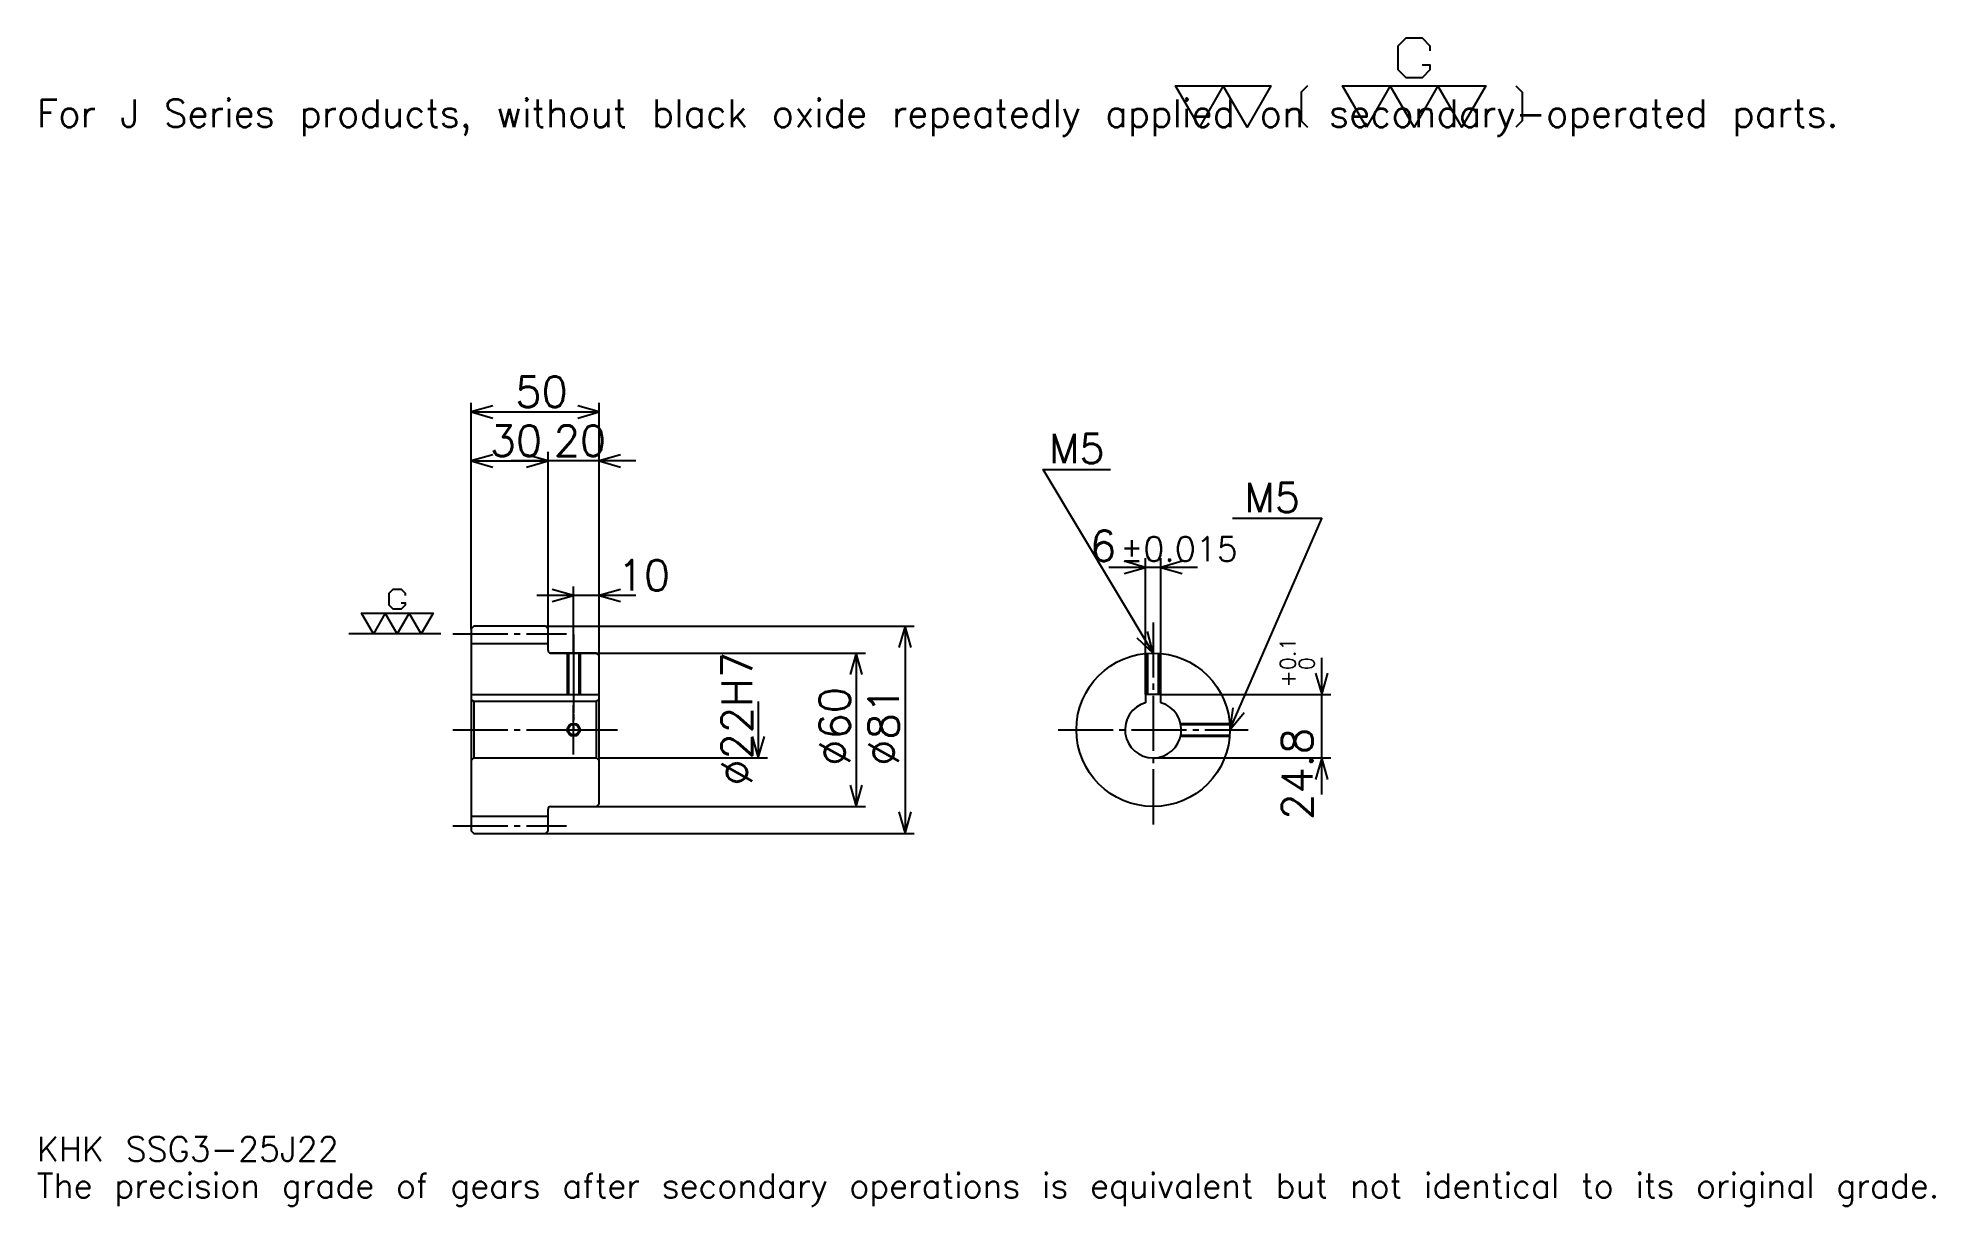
# Model space of a CAD drawing. Extents: x 24 to 766, y 9 to 465.
import ezdxf

# ---------------------------------------------------------------- set-up
doc = ezdxf.new("R2010")
doc.units = 0
doc.linetypes.add('DASHDOT', pattern=[28.695651, 21.521739, -2.391304, 2.391304, -2.391304])
doc.layers.get('0').update_dxf_attribs({"linetype": 'CONTINUOUS'})
doc.layers.add('DASHDOT', color=6, linetype='DASHDOT')
doc.styles.add('KANJI', font='TXT', dxfattribs={"bigfont": 'BIGFONT'})

msp = doc.modelspace()

# ---------------------------------------------------------------- linework, layer by layer
at = {"color": 5}
for p, q in [((193.695663, 235.391312), (193.695663, 322.67392)), ((193.695663, 319.086975), (243.695663, 319.086975)), ((243.695663, 235.391312), (243.695663, 322.67392)), ((193.695663, 299.956543), (223.695663, 299.956543)), ((258.043488, 299.956543), (209.347839, 299.956543)), ((223.695663, 235.391312), (223.695663, 303.543488)), ((457.217407, 208.691315), (457.217407, 261.956543)), ((463.217407, 208.691315), (463.217407, 261.956543)), ((477.565247, 258.369568), (442.869568, 258.369568)), ((258.043488, 247.347839), (219.347839, 247.347839)), ((233.695663, 235.391312), (233.695663, 250.934784)), ((193.695663, 234.391312), (193.695663, 235.391312)), ((222.695663, 235.391312), (243.695663, 235.391312)), ((223.695663, 234.391312), (223.695663, 235.391312)), ((233.695663, 224.891312), (233.695663, 235.391312)), ((233.695663, 224.891312), (233.695663, 235.391312)), ((243.695663, 235.391312), (366.847839, 235.391312)), ((243.695663, 223.891312), (243.695663, 235.391312)), ((363.260864, 235.391312), (363.260864, 154.391312)), ((224.695663, 224.891312), (243.695663, 224.891312)), ((243.695663, 224.891312), (347.717407, 224.891312)), ((344.130432, 224.891312), (344.130432, 164.891312)), ((526.086975, 169.543488), (526.086975, 223.039139)), ((463.217407, 208.691315), (529.673889, 208.691315)), ((305.869568, 205.891312), (305.869568, 183.891312)), ((243.695663, 183.891312), (309.456543, 183.891312)), ((460.217407, 183.891312), (529.673889, 183.891312)), ((224.695663, 164.891312), (243.695663, 164.891312)), ((243.695663, 164.891312), (347.717407, 164.891312)), ((222.695663, 154.391312), (243.695663, 154.391312)), ((243.695663, 154.391312), (366.847839, 154.391312))]:
    msp.add_line(p, q, dxfattribs=at)
at = {"color": 7}
msp.add_line((181.739136, 232.391312), (145.869568, 232.391312), dxfattribs=at)
at = {"color": 4}
for p, q in [((193.695663, 228.641312), (223.695663, 228.641312)), ((193.695663, 208.691315), (243.695663, 208.691315)), ((194.695663, 205.891312), (194.695663, 183.891312)), ((242.695663, 205.891312), (243.695663, 206.891312)), ((242.695663, 183.891312), (243.695663, 182.891312)), ((193.695663, 161.141312), (223.695663, 161.141312))]:
    msp.add_line(p, q, dxfattribs=at)
at = {"color": 7}
for points in [[(565.304321, 454.682617), (568.413025, 454.682617), (568.413025, 452.817383), (565.304321, 449.70871), (559.086975, 449.70871), (555.978271, 452.817383), (555.978271, 462.143494), (559.086975, 465.252167), (565.304321, 465.252167), (568.413025, 462.143494), (568.413025, 460.278259)], [(478.260864, 430.434784), (468.934784, 446.600006), (506.239136, 446.600006), (496.913025, 430.434784), (487.586945, 446.600006), (478.260864, 430.434784)], [(520.539124, 446.600006), (518.052185, 444.113037), (518.052185, 432.921753), (520.539124, 430.434784)], [(543.543457, 430.434784), (534.217407, 446.600006), (590.173889, 446.600006), (580.847839, 430.434784), (571.521729, 446.600006), (562.195679, 430.434784), (552.869568, 446.600006), (543.543457, 430.434784)], [(601.986938, 446.600006), (604.473877, 444.113037), (604.473877, 432.921753), (601.986938, 430.434784)], [(166.315231, 244.515228), (167.869583, 244.515228), (167.869583, 243.582611), (166.315231, 242.028259), (163.206543, 242.028259), (161.652191, 243.582611), (161.652191, 248.245667), (163.206543, 249.800003), (166.315231, 249.800003), (167.869583, 248.245667), (167.869583, 247.313049)], [(155.434799, 232.391312), (150.771759, 240.473923), (178.750015, 240.473923), (174.086975, 232.391312), (169.42392, 240.473923), (164.76088, 232.391312), (160.097839, 240.473923), (155.434799, 232.391312)]]:
    msp.add_lwpolyline(points, dxfattribs=at)
at = {"color": 5}
for points in [[(202.065231, 321.478271), (193.695663, 319.086975), (202.065231, 316.695679)], [(235.326096, 316.695679), (243.695663, 319.086975), (235.326096, 321.478271)], [(202.065231, 302.347839), (193.695663, 299.956543), (202.065231, 297.565216)], [(215.326096, 297.565216), (223.695663, 299.956543), (215.326096, 302.347839)], [(215.326096, 297.565216), (223.695663, 299.956543), (215.326096, 302.347839)], [(252.065231, 302.347839), (243.695663, 299.956543), (252.065231, 297.565216)], [(460.217407, 224.891312), (417.17392, 296.630432), (443.478271, 296.630432)], [(490.217407, 194.891312), (526.086975, 277.5), (491.173889, 277.5)], [(448.847839, 255.978271), (457.217407, 258.369568), (448.847839, 260.760864)], [(471.586975, 260.760864), (463.217407, 258.369568), (471.586975, 255.978271)], [(225.326096, 244.956528), (233.695663, 247.347839), (225.326096, 249.739136)], [(252.065231, 249.739136), (243.695663, 247.347839), (252.065231, 244.956528)], [(365.652191, 227.021744), (363.260864, 235.391312), (360.869568, 227.021744)], [(453.860779, 230.83783), (460.217407, 224.891312), (457.961792, 233.298462)], [(346.521759, 216.521744), (344.130432, 224.891312), (341.739136, 216.521744)], [(523.695679, 217.060883), (526.086975, 208.691315), (528.478271, 217.060883)], [(491.357422, 203.520813), (490.217407, 194.891312), (495.744324, 201.615967)], [(303.478271, 192.26088), (305.869568, 183.891312), (308.260864, 192.26088)], [(528.478271, 175.521744), (526.086975, 183.891312), (523.695679, 175.521744)], [(341.739136, 173.26088), (344.130432, 164.891312), (346.521759, 173.26088)], [(360.869568, 162.76088), (363.260864, 154.391312), (365.652191, 162.76088)]]:
    msp.add_lwpolyline(points, dxfattribs=at)
at = {"color": 4}
for points in [[(223.695663, 225.891312), (223.695663, 234.391312), (222.695663, 235.391312), (194.695663, 235.391312), (193.695663, 234.391312), (193.695663, 182.891312)], [(224.695663, 164.891312), (242.695663, 164.891312), (243.695663, 165.891312), (243.695663, 223.891312), (242.695663, 224.891312), (224.695663, 224.891312)], [(231.195663, 224.891312), (231.195663, 208.691315)], [(231.630661, 224.891312), (231.630661, 208.691315)], [(235.760666, 224.891312), (235.760666, 208.691315)], [(236.195663, 224.891312), (236.195663, 208.691315)], [(457.717407, 208.691315), (457.717407, 224.786957)], [(458.152405, 208.691315), (458.152405, 224.82016)], [(462.28241, 208.691315), (462.28241, 224.82016)], [(462.717407, 208.691315), (462.717407, 224.786957)], [(463.217407, 205.474319), (463.217407, 208.691315), (457.217407, 208.691315), (457.217407, 205.474319)], [(193.695663, 182.891312), (194.695663, 183.891312), (242.695663, 183.891312), (242.695663, 205.891312), (194.695663, 205.891312), (193.695663, 206.891312)], [(470.929565, 197.391312), (490.113037, 197.391312)], [(471.021851, 196.956314), (490.14624, 196.956314)], [(471.021851, 192.826309), (490.14624, 192.826309)], [(470.929565, 192.391312), (490.113037, 192.391312)], [(193.695663, 182.891312), (193.695663, 155.391312), (194.695663, 154.391312), (222.695663, 154.391312), (223.695663, 155.391312), (223.695663, 163.891312)]]:
    msp.add_lwpolyline(points, dxfattribs=at)
for centre, radius in [((460.217407, 194.891312), 30), ((233.695663, 194.891312), 2.065)]:
    msp.add_circle(centre, radius, dxfattribs=at)
at = {"color": 7}
msp.add_circle((233.695663, 194.891312), 2.5, dxfattribs=at)
at = {"color": 4}
for centre, radius, start, end in [((224.695663, 225.891312), 1, 180, 270), ((460.217407, 194.891312), 11, 105.826620886, 74.173379114), ((224.695663, 163.891312), 1, 90, 180)]:
    msp.add_arc(centre, radius, start, end, dxfattribs=at)
at = {"layer": 'DASHDOT', "color": 7}
for p, q in [((186.521744, 232.391312), (230.869568, 232.391312)), ((460.217407, 236.847839), (460.217407, 157.717407)), ((233.695663, 224.891312), (233.695663, 194.891312)), ((186.521744, 194.891312), (250.869568, 194.891312)), ((423.043488, 194.891312), (497.391296, 194.891312)), ((186.521744, 157.391312), (230.869568, 157.391312))]:
    msp.add_line(p, q, dxfattribs=at)
for points in [[(233.695663, 232.065216), (233.695663, 201.517395)], [(233.695663, 185.217392), (233.695663, 204.565231)], [(224.021759, 194.891312), (243.369568, 194.891312)]]:
    msp.add_lwpolyline(points, dxfattribs=at)

# ---------------------------------------------------------------- texts
at = {"color": 7, "style": 'KANJI'}
for s, height, p in [('For J Series products, without black oxide repeatedly applied on secondary-operated parts.', 10.76087, (23.913044, 430.434784)), ('50', 11.956522, (210.92392, 321)), ('30', 11.956522, (200.92392, 301.869568)), ('20', 11.956522, (225.92392, 301.869568)), ('M5', 11.478261, (419.565247, 299.021729)), ('M5', 11.478261, (495.956543, 279.891296)), ('6', 11.956522, (435.536743, 260.760864)), ('%%p0.015', 9.565217, (447.372253, 260.760864)), ('10', 11.956522, (250.869568, 249.26088)), ('KHK SSG3-25J22', 9.565217, (23.913044, 26.304348)), ('The precision grade of gears after secondary operations is equivalent but not identical to its original grade.', 9.565217, (23.913044, 11.956522))]:
    msp.add_text(s, height=height, dxfattribs=at).set_placement(p)
for s, height, p in [('%%c22H7', 11.956522, (303.478271, 173.070663)), ('0.1', 5.978261, (515.804321, 218.167191)), ('0', 5.978261, (523.217407, 218.167191)), ('+', 5.978261, (515.804321, 211.471542)), ('%%c60', 11.956522, (341.739136, 180.842407)), ('%%c81', 11.956522, (360.869568, 180.842407)), ('24.8', 11.956522, (522.5, 159.718979))]:
    msp.add_text(s, height=height, rotation=90, dxfattribs=at).set_placement(p)

doc.saveas('drawing.dxf')
